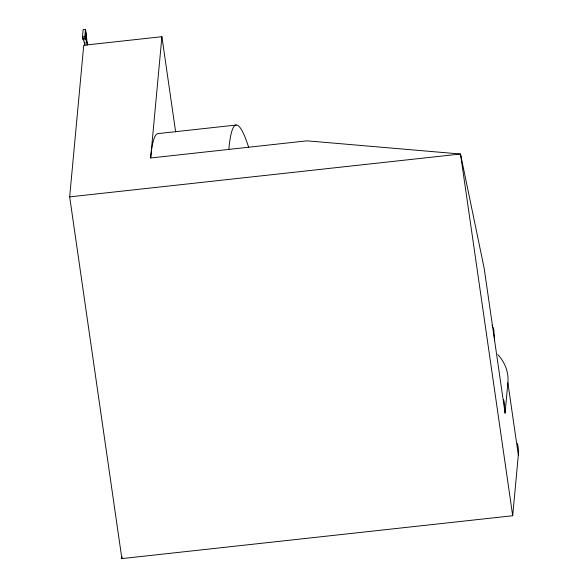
<?xml version="1.0" encoding="UTF-8"?>
<svg xmlns="http://www.w3.org/2000/svg" width="588" height="588" viewBox="0 0 588 588"><rect width="100%" height="100%" fill="white"/><g stroke="black" fill="none" stroke-linecap="round" stroke-linejoin="round"><path stroke-width="0.88" d="M82.474 36.868L83.143 29.657L85.488 29.4C86.164 31.583 88.457 54.603 85.4 36.206L85.15 38.896L82.805 39.153L82.474 36.868L84.819 36.61L85.488 29.4M82.805 39.153L82.974 37.36M517.425 443.44A236.729 89.192 -8.2 0 1 518.329 455.097L512.699 515.735L121.878 558.6L69.671 196.877L83.739 45.269L161.898 36.699L175.65 131.947M84.731 45.592L85.04 42.248M87.075 45.335L87.384 41.991L87.7 44.159M497.86 354.535A236.729 89.192 -8.2 0 1 507.885 382.751L505.077 413.07L484.189 268.378L460.5 154.012L306.98 140.833L150.653 157.981L161.898 36.699M121.878 558.6L122.047 556.77M84.51 42.689L84.371 43.174L83.334 38.404M236.303 125.023L158.135 133.594A315.638 26.364 83.7 0 0 150.653 157.981M69.671 196.877L460.5 154.012L512.699 515.735M491.98 325.142L493.729 329.074L494.633 340.724M503.468 399.847L504.166 401.42L505.077 413.07M83.687 39.352L83.812 40.006M507.885 382.751L518.329 455.097M84.819 36.61L85.15 38.896M228.813 149.411A315.638 26.364 83.7 0 1 248.695 147.441M86.532 39.653C85.914 41.461 85.128 33.384 85.745 32.509L86.532 39.653"/></g></svg>
